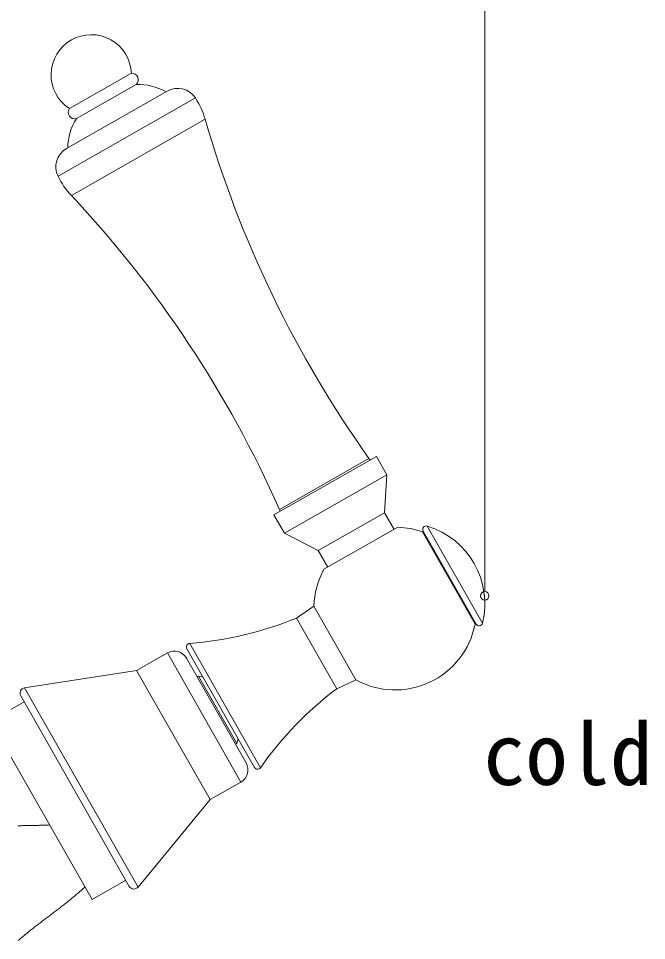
# Model space of a CAD drawing. Units: millimetres, scale not verified. Extents: x -461 to 461, y -319 to 319.
# Drawn here: x 177.6 to 266.4, y -30.4 to 99.9 of the extents above; entities that cross this region are included whole.
import ezdxf
from ezdxf.enums import TextEntityAlignment as Align

# ---------------------------------------------------------------- set-up
doc = ezdxf.new("R2010")
doc.units = ezdxf.units.MM
doc.header["$LTSCALE"] = 3
doc.header["$PDMODE"] = 32
doc.header["$PDSIZE"] = 1.2
doc.layers.add('0-0_0', color=7, linetype='Continuous', lineweight=18)
doc.layers.add('0-B_02___PRT_ALL_AXES', color=7, linetype='Continuous', lineweight=18)
doc.layers.add('2-8_5', color=7, linetype='Continuous')
doc.styles.add('ＭＳ ゴシック', font='')
doc.styles.get('ＭＳ ゴシック').set_extended_font_data('MS Gothic')

msp = doc.modelspace()

# ---------------------------------------------------------------- linework, layer by layer
at = {"layer": '0-0_0', "lineweight": 15}
msp.add_line((243.53, 18.974), (243.53, 109.66), dxfattribs=at)
at = {"layer": '0-0_0'}
for p, q in [((220.807, 22.089), (231.233, 28.029)), ((234.74, 27.366), (242.163, 14.337)), ((235.283, 26.412), (235.398, 26.477)), ((216.909, 15.195), (219.383, 16.892)), ((219.383, 16.892), (225.321, 6.467)), ((216.909, 15.195), (222.6, 5.205)), ((241.619, 15.291), (241.734, 15.356)), ((201.42, 10.868), (210.979, -5.911)), ((210.979, -5.912), (201.42, 10.868)), ((201.815, 11.614), (211.823, -5.951)), ((198.656, 10.264), (194.312, 7.788)), ((209.052, -7.983), (198.656, 10.264)), ((209.8, -5.255), (201.384, 9.516)), ((203.043, 7.008), (202.869, 6.909)), ((203.725, 6.822), (203.043, 7.008)), ((203.043, 7.008), (208.488, -2.549)), ((225.321, 6.467), (222.6, 5.205)), ((208.488, -2.549), (208.315, -2.648)), ((208.675, -1.867), (208.488, -2.549)), ((209.052, -7.983), (204.708, -10.458))]:
    msp.add_line(p, q, dxfattribs=at)
for points in [[(182.02, -14.049), (181.862, -14.055), (181.704, -14.061), (181.545, -14.067), (181.387, -14.073), (181.228, -14.078), (181.07, -14.082), (180.911, -14.087), (180.753, -14.091), (180.594, -14.095), (180.436, -14.098), (180.277, -14.102), (180.118, -14.105), (179.96, -14.108), (179.801, -14.111), (179.643, -14.115), (179.484, -14.118), (179.326, -14.121), (179.167, -14.124), (179.009, -14.127), (178.85, -14.13), (178.692, -14.133), (178.533, -14.137), (178.374, -14.14), (178.216, -14.143), (178.057, -14.147), (177.899, -14.15), (177.74, -14.153), (177.582, -14.157)], [(187.004, -22.801), (186.884, -22.912), (186.764, -23.023), (186.643, -23.133), (186.521, -23.243), (186.399, -23.351), (186.277, -23.46), (186.154, -23.568), (186.03, -23.675), (185.906, -23.782), (185.782, -23.888), (185.657, -23.994), (185.532, -24.1), (185.406, -24.205), (185.28, -24.309), (185.154, -24.413), (185.028, -24.517), (184.901, -24.62), (184.773, -24.723), (184.646, -24.826), (184.518, -24.928), (184.39, -25.03), (184.262, -25.132), (184.133, -25.233), (184.005, -25.334), (183.876, -25.435), (183.747, -25.536), (183.618, -25.636), (183.488, -25.736), (183.359, -25.836), (183.229, -25.935), (183.099, -26.035), (182.969, -26.134), (182.839, -26.233), (182.709, -26.332), (182.578, -26.431), (182.448, -26.53), (182.318, -26.629), (182.187, -26.728), (182.057, -26.826)], [(182.057, -26.826), (181.926, -26.925), (181.795, -27.023), (181.665, -27.122), (181.534, -27.22), (181.404, -27.319), (181.273, -27.417), (181.143, -27.516), (181.012, -27.615), (180.882, -27.714), (180.752, -27.813), (180.621, -27.912), (180.491, -28.011), (180.362, -28.111), (180.232, -28.21), (180.102, -28.31), (179.973, -28.41), (179.844, -28.511), (179.715, -28.611), (179.586, -28.712), (179.458, -28.814), (179.33, -28.915), (179.202, -29.018), (179.074, -29.12), (178.947, -29.223), (178.82, -29.326), (178.693, -29.429), (178.567, -29.533), (178.441, -29.638), (178.315, -29.743), (178.19, -29.848), (178.066, -29.954), (177.941, -30.06), (177.818, -30.167), (177.694, -30.275), (177.572, -30.383)]]:
    msp.add_lwpolyline(points, dxfattribs=at)
for centre, radius, start, end in [((230.877, 16.535), 11.5, 70.37205, 88.2234), ((230.877, 16.535), 11.5, 151.12136, 178.21736), ((197.957, 61.465), 50, 274.42575, 292.27362), ((230.875, 16.537), 11.5, 241.12136, 348.96668), ((199.646, 8.526), 2, 29.67238, 119.67238), ((201.854, 11.115), 0.5, 94.42575, 209.66936), ((252.736, -34.693), 50, 127.0651, 144.9117), ((208.062, -6.245), 2, 299.67238, 29.67238), ((211.414, -5.663), 0.5, 209.72437, 324.9117)]:
    msp.add_arc(centre, radius, start, end, dxfattribs=at)
msp.add_point((243.53, 18.349), dxfattribs=at)
at = {"layer": '0-B_02___PRT_ALL_AXES'}
for p, q in [((193.577, 92.203), (184.801, 87.203)), ((194.245, 90.627), (185.817, 85.825)), ((202.624, 88.706), (183.197, 77.638)), ((198.628, 89.671), (184.404, 81.567)), ((204.008, 85.689), (185.087, 74.908)), ((213.716, 29.788), (228.226, 38.055)), ((228.226, 38.055), (229.711, 35.448)), ((227.166, 37.767), (214.504, 30.553)), ((215.201, 27.181), (229.711, 35.448)), ((229.711, 35.448), (229.376, 30.078)), ((219.992, 24.732), (229.376, 30.078)), ((229.376, 30.078), (230.712, 27.732)), ((213.716, 29.788), (215.201, 27.181)), ((242.303, 14.357), (234.828, 27.477)), ((243.224, 14.486), (235.409, 28.202)), ((215.201, 27.181), (219.992, 24.732)), ((235.398, 26.477), (235.283, 26.412)), ((219.992, 24.732), (221.328, 22.386)), ((241.734, 15.356), (241.619, 15.291)), ((194.312, 7.788), (198.656, 10.264)), ((178.471, 5.325), (194.312, 7.788)), ((204.708, -10.458), (194.312, 7.788)), ((203.043, 7.008), (202.869, 6.909)), ((194.511, -22.829), (178.471, 5.325)), ((177.935, 4.212), (193.281, -22.723)), ((173.651, 0.621), (178.43, 3.343)), ((188.007, -24.577), (173.651, 0.621)), ((208.488, -2.549), (208.315, -2.648)), ((204.708, -10.458), (209.052, -7.983)), ((194.511, -22.829), (204.708, -10.458)), ((188.007, -24.577), (192.786, -21.854))]:
    msp.add_line(p, q, dxfattribs=at)
for centre, radius, start, end in [((187.922, 91.973), 5.7, 119.89807, 236.81121), ((187.883, 91.951), 5.7, 2.53355, 119.4467), ((193.655, 91.306), 0.9, 310.98082, 94.94428), ((194.502, 82.631), 8, 60.29369, 91.84544), ((200.113, 87.065), 3, 33.17, 119.67238), ((193.249, 82.578), 11.2, 16.12585, 33.17), ((185.533, 86.679), 0.9, 144.40049, 288.36395), ((192.564, 81.526), 8, 147.49933, 179.05107), ((356.272, 129.712), 158.5, 196.12585, 215.45721), ((185.889, 78.961), 3, 119.67238, 206.17477), ((193.249, 82.578), 11.2, 206.17477, 223.21891), ((69.581, -33.63), 158.5, 23.88755, 43.21891), ((224.946, 36.186), 2.725, 29.66919, 35.45721), ((216.996, 31.657), 2.725, 203.88755, 209.67557), ((235.263, 27.724), 0.5, 73.01414, 209.67238), ((232.049, 17.204), 11.5, 346.33063, 73.01414), ((242.738, 14.604), 0.5, 209.67238, 346.33063), ((178.586, 4.583), 0.75, 98.84112, 209.67238), ((193.933, -22.351), 0.75, 209.67238, 320.50365)]:
    msp.add_arc(centre, radius, start, end, dxfattribs=at)

# ---------------------------------------------------------------- texts
at = {"layer": '2-8_5', "style": 'ＭＳ ゴシック'}
msp.add_text('cold', height=8.798, dxfattribs=at).set_placement((243.303, -11.017), align=Align.BOTTOM_LEFT)

doc.saveas('drawing.dxf')
